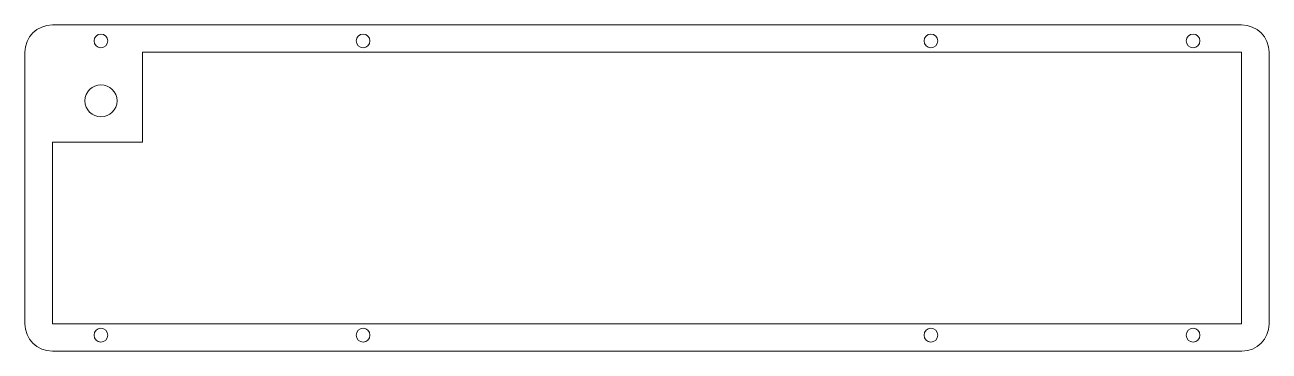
# Model space of a CAD drawing. Header units: millimetres. Extents: x 10831 to 11102, y 11444 to 11515.
import ezdxf

# ---------------------------------------------------------------- set-up
doc = ezdxf.new("R2010")
doc.units = ezdxf.units.MM
doc.layers.add('A-DETL', color=90, linetype='Continuous', lineweight=18)

msp = doc.modelspace()

# ---------------------------------------------------------------- linework, layer by layer
at = {"layer": 'A-DETL'}
for p, q in [((11095.99, 11515.31), (10836.62, 11515.31)), ((10830.62, 11509.31), (10830.62, 11450.01)), ((10856.25, 11489.69), (10856.25, 11509.31)), ((10856.25, 11509.31), (11095.99, 11509.31)), ((11095.99, 11509.31), (11095.99, 11450.01)), ((11101.99, 11449.93), (11101.99, 11509.31)), ((10836.62, 11450.01), (10836.62, 11489.69)), ((10836.62, 11489.69), (10856.25, 11489.69)), ((11095.99, 11450.01), (10836.62, 11450.01)), ((10836.62, 11444.01), (11096.07, 11444.01))]:
    msp.add_line(p, q, dxfattribs=at)
for centre, radius, start, end in [((10836.62, 11509.31), 6, 90, 180), ((11095.99, 11509.31), 6, 0, 90), ((10847.22, 11511.81), 1.5, 0, 180), ((10847.22, 11511.81), 1.5, 180, 0), ((10904.37, 11511.81), 1.5, 0, 180), ((10904.37, 11511.81), 1.5, 180, 0), ((11028.24, 11511.81), 1.5, 0, 180), ((11028.24, 11511.81), 1.5, 180, 0), ((11085.39, 11511.81), 1.5, 0, 180), ((11085.39, 11511.81), 1.5, 180, 0), ((10847.22, 11498.71), 3.5, 0, 180), ((10847.22, 11498.71), 3.5, 180, 0), ((10836.62, 11450.01), 6, 180, 270), ((10847.22, 11447.51), 1.5, 0, 180), ((10904.37, 11447.51), 1.5, 0, 180), ((11028.24, 11447.51), 1.5, 0, 180), ((11085.39, 11447.51), 1.5, 0, 180), ((11096.07, 11449.93), 5.91, 270, 0), ((10847.22, 11447.51), 1.5, 180, 0), ((10904.37, 11447.51), 1.5, 180, 0), ((11028.24, 11447.51), 1.5, 180, 0), ((11085.39, 11447.51), 1.5, 180, 0)]:
    msp.add_arc(centre, radius, start, end, dxfattribs=at)

doc.saveas('drawing.dxf')
